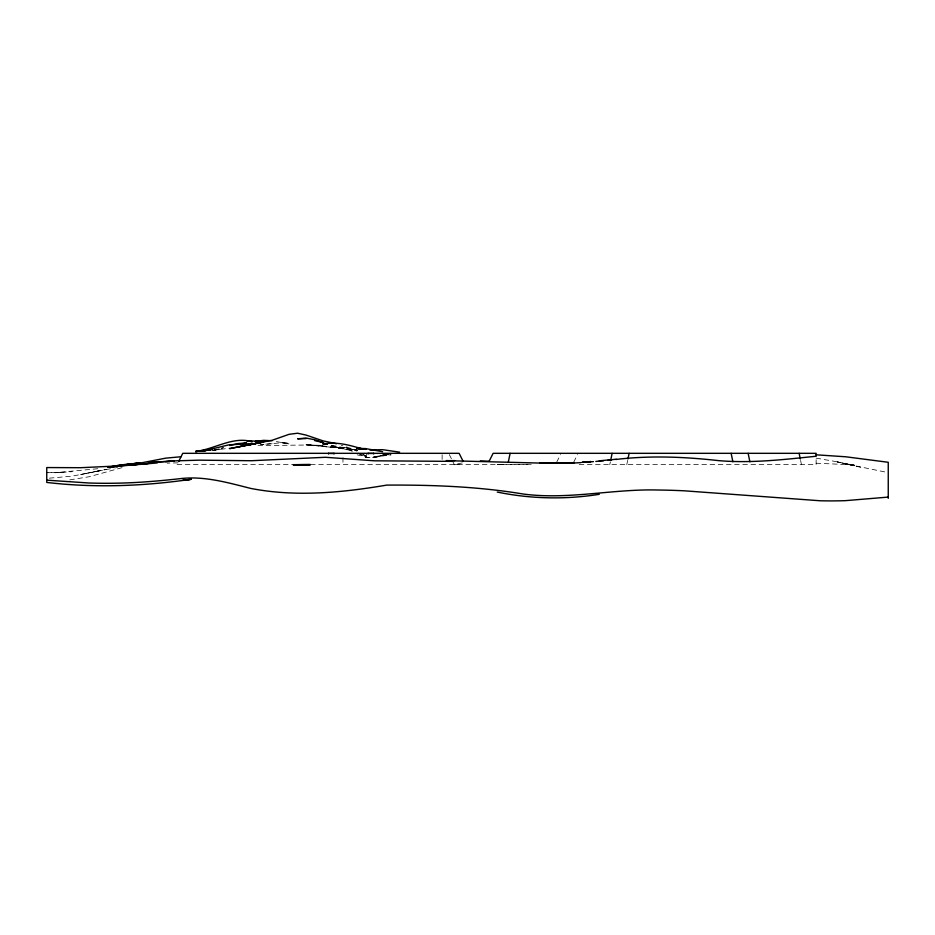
<?xml version="1.0" encoding="UTF-8"?>
<svg xmlns="http://www.w3.org/2000/svg" width="935" height="935" viewBox="0 0 935 935"><rect width="100%" height="100%" fill="white"/><g stroke="black" fill="none" stroke-linecap="round" stroke-linejoin="round"><path stroke-width="0.7" stroke-dasharray="4.67 3.51" d="M609.772 464.648L610.368 461.82M626.777 464.648L627.654 460.406M177.977 462.86L167.166 463.141M556.711 462.135L560.497 454.574M573.716 462.135L577.491 454.574M223.547 447.549L221.127 448.368L223.547 447.725M386.272 454.515L375.134 457.566L373.719 457.566L373.719 456.151M122.041 467.652L89.246 476.721L66.584 480.403M386.272 454.655L373.719 456.934L388.294 454.585M212.619 450.565L219.912 448.683L213.834 450.249M385.056 454.737L379.388 456.151A46.575 46.575 0 0 1 368.051 457.566L357.123 454.807M214.045 450.238L219.702 448.929L216.873 449.501M377.53 456.584L386.868 454.737M110.505 468.727L72.252 476.137L46.75 478.393M114.748 467.956L117.588 467.488M97.754 468.727L55.247 472.713L72.252 471.684M212.619 450.401L229.624 448.145M214.045 450.027L221.127 449.174L216.873 449.712M373.766 457.215L391.122 454.842L382.625 454.644M272.12 443.763L260.795 444.604L280.582 442.839L289.079 443.248L280.617 442.641C281.891 441.729 289.967 445.446 289.125 443.95L273.546 441.039M260.795 444.651L263.623 444.394M369.968 457.531L365.62 457.227L358.339 453.428M347.212 447.491L331.621 447.304L306.119 444.698L357.123 450.039L328.793 445.866M531.255 464.239L497.245 464.648M46.75 472.736L63.755 472.362L46.75 472.666M497.245 464.648L501.686 464.625M816.126 463.222L854.251 464.882L845.754 463.9L886.836 472.35M177.089 464.648L294.887 464.648M310.525 464.648L531.372 464.648M579.174 464.648L816.126 464.648L816.126 454.737M459.108 464.648L454.328 464.531L462.358 462.883M816.126 458.127L837.246 461.832L862.748 467.769M331.621 445.259L357.123 450.389L341.333 445.329M257.955 445.259C279.565 445.983 301.409 444.324 323.124 445.492L306.119 444.85L323.124 445.96L357.123 450.927L331.621 445.773L352.261 450.974M845.754 463.818L854.251 465.63L837.246 461.925L854.251 465.759L837.246 461.855M348.626 450.097L352.261 451.102M363.189 454.737L365.62 455.812L363.47 454.714M358.339 453.124L365.62 457.227M362.394 454.165L368.051 457.566L368.051 456.151M449.314 454.574L451.839 459.611M452.47 460.873L454.352 464.648M800.594 460.406L801.47 464.648M442.126 454.737L442.126 461.82M375.134 456.864L375.134 457.566M366.637 454.165L366.637 457.566M342.958 457.566L342.958 464.648M97.754 471.041L80.749 474.536L106.251 469.417L97.754 471.053M854.251 465.127L845.754 464.041L854.251 465.127M357.123 450.004L348.626 448.765L357.123 450.016"/><path stroke-width="1.4" d="M508.359 461.82L510.124 453.323M610.66 460.406L612.121 453.323M627.946 458.992L629.126 453.323M178.655 461.504L182.746 453.323L459.12 453.323L462.907 460.873M489.344 460.873L493.119 453.323L816.126 453.323L816.126 456.245C783.705 459.564 750.863 463.479 718.255 460.593C684.28 456.794 649.86 455.38 615.838 459.471M179.029 460.768L199.284 460.16L251.27 460.733L325.427 457.285L374.269 460.803L452.295 461.364M195.625 451.418C214.758 449.232 232.815 435.944 252.286 441.764L246.618 440.666L260.795 441.425L255.126 441.437L263.623 440.35L272.12 440.736M229.624 445.504L238.121 443.552L246.618 442.968L242.375 443.646M140.25 463.07L165.752 458.15L181.039 456.736M238.121 446.872L263.623 441.939L229.624 448.625L272.12 440.268L289.125 434.308L297.622 433.221L306.119 435.102L323.124 440.888L336.483 443.716M263.623 441.939L246.606 445.364L255.126 443.611L229.239 444.756L204.11 450.834L212.525 449.045L195.625 451.558L211.193 449.817L195.625 451.547M107.665 467.138L140.25 462.86M109.079 466.916L157.255 462.954M107.665 467.091L131.753 464.683M191.254 479.281L182.746 480.345L191.254 479.269C143.452 486.258 94.797 488.093 46.75 482.425L46.75 467.558L80.749 467.699L114.748 466.097M133.167 465.127L137.422 464.578M599.253 494.311C565.43 499.699 530.799 498.974 497.245 492.055M611.607 460.008L607.75 460.371M888.25 497.093L845.754 500.634A418.775 418.775 0 0 1 820.252 500.774L684.245 490.805A698.071 698.071 0 0 0 658.754 490.033C613.325 488.631 568.164 500.143 522.747 493.949C477.785 486.492 432.215 484.844 386.751 485.101C341.953 492.675 295.764 497.186 250.755 488.421C228.537 482.846 205.91 476.254 182.746 478.369C162.982 480.59 143.149 482.413 123.245 483.021A537.964 537.964 0 0 1 89.246 483.021L46.75 480.169M140.25 464.227L148.747 463.363L140.25 464.181M599.253 460.815L616.247 459.237M595.84 461.423L603.601 460.745M593.386 461.633L585.848 462.252M179.859 460.581L148.747 462.509L174.249 461.084L165.752 461.656M580.951 462.615L569.66 463.292M369.874 450.016L382.625 449.677L399.619 452.154M148.747 462.486L157.255 462.147M323.124 443.132L327.379 443.915L323.124 444.09C336.647 441.32 350.309 445.305 363.189 449.232M454.749 460.616L446.252 460.651L539.752 463.07L573.751 462.848L539.752 463.07M327.379 444.008L323.124 444.008L327.379 444.347M328.395 453.463L334.064 453.463M368.051 453.463L373.719 453.463M306.119 438.573L297.622 438.819L306.119 438.071L314.627 439.707L323.124 442.559L314.627 440.595M816.126 454.807L845.754 456.783L888.25 462.287L888.25 498.355M480.251 460.932L488.748 461.177M357.123 447.853L365.62 449.326M361.377 449.303L357.123 448.356L365.62 448.59L382.625 451.734M799.121 453.323L800.302 458.992M748.129 453.323L749.882 461.82M731.123 453.323L732.888 461.82M373.719 453.323L373.719 453.954M368.051 453.323L368.051 453.954M334.052 453.323L334.052 453.954M328.384 453.323L328.384 453.954M123.245 464.672L114.748 465.946L140.25 462.918L123.245 464.66M114.748 466.46L110.505 467.021L114.748 466.46M255.126 443.704L246.524 444.838L255.115 443.716M120.416 465.794L117.588 466.121L120.416 465.782M590.745 461.574L582.248 462.276L590.745 461.574M301.748 464.648L293.251 464.742L310.245 464.601L293.251 464.683L310.245 464.66L301.748 464.648M565.254 463.246L556.746 463.292L565.254 463.269M365.62 449.291L357.123 448.368L365.62 449.291"/></g></svg>
